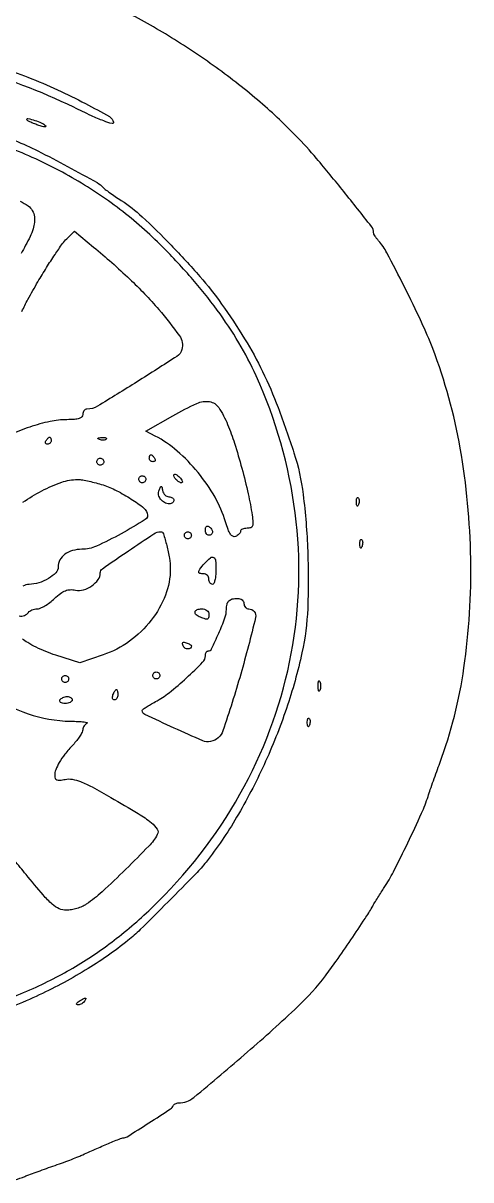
# Model space of a CAD drawing. Extents: x 1 to 363, y 0 to 533.
# Drawn here: x 235 to 362.7, y 7 to 337.2 of the extents above; entities that cross this region are included whole.
import ezdxf

# ---------------------------------------------------------------- set-up
doc = ezdxf.new("R2010")
doc.units = 0

msp = doc.modelspace()

# ---------------------------------------------------------------- linework, layer by layer
for points in [[(232.631396, 7.049173, 0.028038), (235.5, 8.039288, -0.008122), (236.634581, 8.482187, -0.001621), (238.675, 9.233214, -0.001714), (241.056237, 10.091693, -0.001597), (243.5, 10.954466, 0.00295), (245.94376, 11.824682, 0.003147), (248.325, 12.705497, 0.00299), (250.363527, 13.488117, 0.014627), (251.5, 13.971018, -0.003834), (255.508873, 15.777546, -0.00449), (259.339769, 17.427707, -0.001694), (262.798468, 18.867096, -0.098056), (263.469647, 19, 0.141435), (264.669141, 19.346226, 0.002126), (270.875478, 23.29166, 0.002047), (277.063822, 27.29857, 0.148463), (277.833333, 28.217154, -0.109913), (278.047872, 28.516719, -0.063222), (278.414927, 28.770039, -0.058504), (278.869677, 28.941691, -0.06109), (279.345141, 29, 0.175078), (283.728723, 30.58347, 0.005107), (298.99759, 43.535798, 0.010409), (313.359639, 56.506194, 0.041623), (321.276266, 65.312357, 0.009638), (324.314014, 69.48063, 0.003386), (328.517917, 75.576524, 0.002957), (332.558409, 81.597498, 0.017185), (334.559046, 84.855034, -0.006077), (335.27601, 86.082771, -0.003122), (336.202487, 87.604291, -0.003102), (337.17577, 89.158779, -0.004677), (338.04486, 90.5, 0.028478), (340.642214, 94.959822, 0.005613), (344.748531, 103.264487, 0.005624), (348.667611, 111.660236, 0.028287), (350.535557, 116.491643, -0.0044), (351.175435, 118.415037, -0.00196), (352.050636, 120.93817, -0.00194), (352.997682, 123.601159, -0.002625), (353.875541, 126, 0.053823), (360.783482, 153.221483, 0.039522), (362.713684, 184.325664, 0.039041), (359.70961, 215.829325, 0.048113), (351.861671, 244.267404, 0.017673), (348.647911, 251.852593, 0.00726), (343.781274, 261.911312, 0.004956), (338.781618, 271.631824, 0.060055), (336.398408, 275.078741, -0.019174), (335.863052, 275.73196, -0.022739), (335.410782, 276.389162, -0.022349), (335.084196, 276.969492, -0.117511), (335, 277.322793, 0.168195), (334.367765, 279.149094, 0.002038), (326.46922, 289.106187, 0.006667), (318.731699, 298.518954, 0.01713), (312.819873, 305.050737, 0.024864), (301.901549, 315.246774, 0.020055), (289.23382, 325.106309, 0.01977), (275.593159, 334.077209, 0.021978), (261.75, 341.608452, -0.010541)], [(228.037337, 324.690787, -0.017586), (236.373739, 321.733308, -0.013054), (244.794172, 318.151438, -0.01423), (252.77387, 314.230091, -0.007898), (259.618405, 310.48193, -0.21852), (260.783021, 308.863359, -0.558819), (260.373488, 308.485601, -0.021825), (258.005859, 309.264333, -0.018044), (254.473998, 310.747142, -0.006181), (249.465302, 313.141562, 0.051145), (219.801689, 324.175092, 0.052952)], [(223.132878, 55.979224, 0.024332), (237.846471, 61.687846, 0.031306), (250.70293, 68.403124, 0.032052), (262.377447, 76.528333, 0.027654), (273.538944, 86.464752, 0.073446), (298.102404, 119.354497, 0.077848), (311.503701, 157.303659, 0.078188), (312.627501, 197.389593, 0.07502), (301.474606, 236.5, 0.027064), (296.520834, 245.976751, 0.023816), (290.373054, 255.290988, 0.022213), (282.92692, 264.585285, 0.017381), (274.071385, 274.003465, 0.03416), (261.790735, 284.625986, 0.03335), (248.082719, 293.571019, 0.031891), (232.722895, 300.947593, 0.026124)], [(232.760398, 303.660291, -0.016629), (239.190056, 300.693079, -0.006925), (247.670208, 296.283918, -0.003381), (256.086631, 291.685101, -0.094336), (258, 290.089912, 0.06345), (258.381922, 289.729565, 0.003769), (259.675, 288.802373, 0.005626), (261.239851, 287.724243, 0.004117), (263, 286.561472, -0.043838), (268.922789, 281.93447, -0.012718), (277.201744, 273.805805, -0.013299), (285.440114, 264.828943, -0.02407), (291.614623, 257, -0.017294), (298.202623, 247.055224, -0.024488), (303.306364, 237.74683, -0.02275), (307.734813, 227.475756, -0.012358), (312.279146, 214.5, -0.0476), (314.893076, 202.645428, -0.020493), (316.203002, 186.492851, -0.020563), (316.183681, 170.129255, -0.042926), (314.556946, 157.5, -0.028726), (310.126745, 141.575475, -0.025154), (303.732217, 125.522482, -0.025579), (295.908128, 110.512822, -0.033438), (287.19049, 97.729664, -0.027232), (284.278279, 94.408056, -0.002355), (276.362579, 86.390071, -0.002466), (268.394701, 78.473389, -0.025074), (264.910963, 75.373842, -0.033456), (252.715297, 66.84858, -0.027478), (238.678599, 59.393038, -0.026138), (223.154043, 53.173465, -0.023464)], [(234.121427, 286.347386, -0.049154), (236.428662, 284.984661, -0.103544), (237.619421, 283.66132, -0.095446), (238.223165, 281.932837, -0.069884), (238.233139, 280.321065, -0.04128), (237.820222, 278.438029, -0.033726), (236.987338, 276.263664, -0.019262), (235.708732, 273.757452, 0.000593), (234.426176, 271.459633, 0.000431)], [(234.667358, 254.877094, -0.02418), (236.353989, 258.329703, -0.007484), (239.216892, 263.356289, -0.006493), (241.669788, 267.396102, -0.007696), (244.094699, 271.145702, -0.006808), (246.228296, 274.243925, -0.047857), (247.424488, 275.62908), (249.651899, 277.758161), (255.07595, 273.279866, -0.017051), (265.366669, 264.176021, -0.025166), (273.691085, 255.454331, -0.023274), (279.583433, 247.943623, -0.222169), (280.299883, 244.038754, -0.187339), (278.868881, 242.060195, -0.003269), (267.502616, 234.811434, -0.004081), (256.215233, 227.844218, -0.137061), (253.193378, 227, 0.12489), (252.738251, 226.884517, 0.100781), (252.350555, 226.559375, 0.090358), (252.090002, 226.073018, 0.078055), (252, 225.5, -0.189389), (251.7259, 224.802314, -0.126276), (250.994742, 224.332753, -0.063523), (249.660321, 224.07226, -0.016479), (247.468455, 224, 0.053181), (242.688054, 223.490101, 0.027308), (236.870263, 221.897952, 0.027132), (231.124892, 219.629907, 0.043129)], [(234.92832, 200.43547, -0.033619), (240.338812, 203.686193, -0.033556), (246.009327, 206.128707, -0.080468), (250.5, 206.941439, -0.045012), (251.575124, 206.864427, -0.011051), (253.31978, 206.540512, -0.011227), (255.309907, 206.078473, -0.011004), (257.290739, 205.524746, -0.040422), (261.153618, 204.002464, -0.025754), (265.377186, 201.652765, -0.022656), (269.0265, 199.131995, -0.135731), (270.413047, 197.312564, -0.363615), (269.809513, 195.467472, -0.013181), (262.947069, 191.439279, -0.019672), (255.89178, 187.898825, -0.106844), (251.733539, 187, 0.066613), (249.047833, 186.640602, 0.094536), (246.888123, 185.585143, 0.110645), (245.497958, 183.958991, 0.122336), (245, 181.954252, -0.197616), (244.327597, 180.319407, -0.063011), (242.214987, 178.664408, -0.05837), (239.446477, 177.421196, -0.076514), (236.710175, 177, 0.153369), (234.952693, 176.447927, 0.093488)], [(233.824051, 168.007873, 0.136255), (235.381891, 168.104833, 0.172743), (236.5, 169, -0.106858), (236.869143, 169.383379, -0.051131), (237.475585, 169.70625, -0.047407), (238.205411, 169.925881, -0.049433), (238.953262, 170, 0.104782), (239.869495, 170.194142, 0.029177), (241.180819, 170.870084, 0.02809), (242.610601, 171.828325, 0.026193), (243.959307, 172.961987, -0.025022), (245.676985, 174.412664, -0.067973), (247.059999, 175.19638, -0.085572), (248.405088, 175.481795, -0.059008), (249.960896, 175.357821, 0.121993), (252.225676, 175.460693, 0.080328), (254.58728, 176.597083, 0.083782), (256.380776, 178.35709, 0.158213), (257, 180.265038, -0.245195), (257.624222, 181.461419, -0.003004), (265.016465, 186.551165, -0.004242), (272.304571, 191.415043, -0.146026), (274.264775, 192, -0.327437), (275.002621, 191.458777, -0.013095), (275.973908, 188.066592, -0.02199), (276.743701, 184.431935, -0.040753), (276.994423, 181.428139, -0.093), (275.600876, 173.925584, -0.073531), (271.521622, 166.733018, -0.070592), (265.339733, 160.772923, -0.073495), (257.824273, 156.865482), (251.148545, 154.558491), (244.324273, 156.761377, -0.019217), (241.513111, 157.789671, -0.017702), (238.709638, 159.056789, -0.01802), (236.292928, 160.364323, -0.054394), (234.793644, 161.482131, 0.013157)], [(225.256421, 145.753515, 0.073202), (236.407941, 140.041938, 0.077789), (248.5, 137.942145, -0.008172), (250.720837, 137.868797, -0.019305), (252.370313, 137.723328, -0.041922), (253.241071, 137.537404, -0.707853), (253.25, 137.337719, 0.081701), (252.772117, 137.046978, 0.064629), (252.367188, 136.596416, 0.065104), (252.093323, 136.061265, 0.085956), (252, 135.522422, -0.119174), (251.833004, 134.831733, -0.023373), (251.192187, 133.715625, -0.023592), (250.30277, 132.456813, -0.019958), (249.25, 131.212479, 0.017772), (246.93821, 128.50413, 0.033591), (245.308623, 126.14185, 0.042493), (244.317287, 124.09893, 0.09197), (244, 122.388569, 0.106), (244.164083, 121.623291, 0.20669), (244.616311, 121.209758, 0.111042), (245.470815, 121.113726, 0.022036), (247.001132, 121.350226, -0.092691), (249.007965, 121.375397, -0.051503), (251.370915, 120.708116, -0.029415), (254.660623, 119.171611, -0.006718), (260.026405, 116.175828, -0.005021), (267.859233, 111.558186, -0.033032), (271.593031, 108.955429, -0.082156), (273.246411, 107.115506, -0.27769), (273.287296, 105.565732, -0.063084), (270.8547, 102.30773, -0.00699), (264.297399, 95.696942, -0.008666), (257.515472, 89.274921, -0.034368), (253.027494, 85.703891, -0.0487), (251.849141, 85.05083, -0.02914), (250.343835, 84.500518, -0.02898), (248.766115, 84.123974, -0.044113), (247.363664, 84, -0.104088), (245.289512, 84.436516, -0.07745), (243.313509, 85.701532, -0.035296), (240.715453, 88.347861, -0.005028), (235.83617, 94.193061, 0.002305), (232.489697, 98.246689, 0.002838)]]:
    msp.add_lwpolyline(points, format="xyb")
for points in [[(241.477174, 307.860432, -0.412762), (241.484767, 307.646296, -0.233217), (241.21932, 307.544837, -0.04614), (240.407685, 307.697041, -0.014461), (239.227174, 308.070651, -0.012144), (237.990378, 308.535783, -0.018732), (236.947982, 309.003116, -0.013593), (236.136229, 309.432042, -0.270714), (236, 309.665213, -0.485198), (236.386189, 309.969494, -0.020542), (238.311569, 309.42162, -0.026395), (240.291206, 308.651323, -0.082328)], [(293.349672, 222.652433, -0.022589), (295.310936, 217.28075, -0.010428), (297.396272, 210.137809, -0.010451), (299.210327, 202.797852, -0.01925), (300.328956, 196.75, -0.014955), (300.569952, 194.654325, -0.110441), (300.434975, 193.663588, -0.223072), (299.931939, 193.16948, -0.084573), (298.937129, 193, 0.044148), (298.195592, 192.934397, 0.063958), (297.569032, 192.737678, 0.083764), (297.145219, 192.448293, 0.203897), (297, 192.106989, -0.13459), (296.895188, 191.724666, -0.062194), (296.576808, 191.313905, -0.055039), (296.110398, 190.938872, -0.050256), (295.559345, 190.661146, -0.218045), (294.817883, 190.707893, -0.121273), (294.131968, 191.326316, -0.060735), (293.459312, 192.636197, -0.016986), (292.735502, 194.826817, 0.058431), (289.742762, 201.868334, 0.04187), (284.892076, 208.923662, 0.041955), (278.949733, 215.053685, 0.059696), (272.68533, 219.319472), (269.963773, 220.731432), (277.731886, 225.131089, -0.020387), (284.576924, 228.647487, -0.148882), (288.187822, 229.149709, -0.211134), (290.793121, 227.466713, -0.046495)], [(243, 218, -0.105053), (242.918938, 217.618444, -0.099167), (242.688914, 217.29375, -0.09642), (242.345238, 217.076123, -0.093332), (241.940983, 217, -0.108972), (241.586039, 217.078288, -0.182303), (241.3746, 217.29375, -0.161196), (241.343488, 217.6179, -0.082592), (241.5, 218, -0.029505), (241.768994, 218.382774, -0.035638), (242.066025, 218.70625, -0.038439), (242.34829, 218.934461, -0.151918), (242.559017, 219, -0.210953), (242.727648, 218.92554, -0.081139), (242.870461, 218.70625, -0.061769), (242.967655, 218.382849, -0.042167)], [(258.729167, 218.395833, -0.126455), (258.402231, 218.202593, -0.060344), (257.916927, 218.123424, -0.05415), (257.359369, 218.160852, -0.051402), (256.8125, 218.316886, -0.054073), (256.395823, 218.538436, -0.470617), (256.37858, 218.720685, -0.168741), (256.670344, 218.862007, -0.018894), (257.416667, 218.921053, -0.028489), (258.112848, 218.910055, -0.077125), (258.592839, 218.799335, -0.208169), (258.77538, 218.614691, -0.296942)], [(258, 212, -0.099038), (257.923658, 211.618362, -0.097945), (257.70625, 211.29375, -0.097945), (257.381638, 211.076342, -0.099038), (257, 211, -0.099038), (256.618362, 211.076342, -0.097945), (256.29375, 211.29375, -0.097945), (256.076342, 211.618362, -0.099038), (256, 212, -0.099038), (256.076342, 212.381638, -0.097945), (256.29375, 212.70625, -0.097945), (256.618362, 212.923658, -0.099038), (257, 213, -0.099038), (257.381638, 212.923658, -0.097945), (257.70625, 212.70625, -0.097945), (257.923658, 212.381638, -0.099038)], [(272.5, 213, -0.082592), (272.656512, 212.6179, -0.161196), (272.6254, 212.29375, -0.182303), (272.413961, 212.078288, -0.108972), (272.059017, 212, -0.093332), (271.654762, 212.076123, -0.09642), (271.311086, 212.29375, -0.099167), (271.081062, 212.618444, -0.105053), (271, 213, -0.042167), (271.032345, 213.382849, -0.061769), (271.129539, 213.70625, -0.081139), (271.272352, 213.92554, -0.210953), (271.440983, 214, -0.151918), (271.65171, 213.934461, -0.038439), (271.933975, 213.70625, -0.035638), (272.231006, 213.382774, -0.029505)], [(270, 207, -0.099038), (269.923658, 206.618362, -0.097945), (269.70625, 206.29375, -0.097945), (269.381638, 206.076342, -0.099038), (269, 206, -0.099038), (268.618362, 206.076342, -0.097945), (268.29375, 206.29375, -0.097945), (268.076342, 206.618362, -0.099038), (268, 207, -0.099038), (268.076342, 207.381638, -0.097945), (268.29375, 207.70625, -0.097945), (268.618362, 207.923658, -0.099038), (269, 208, -0.099038), (269.381638, 207.923658, -0.097945), (269.70625, 207.70625, -0.097945), (269.923658, 207.381638, -0.099038)], [(280.465672, 206.149864, -0.301864), (279.892915, 206.018937, -0.076948), (279.021539, 206.512308, -0.069007), (278.254536, 207.312518, -0.157897), (278, 208.098444, -0.236389), (278.126309, 208.350678, -0.218285), (278.410998, 208.412089, -0.09576), (278.861158, 208.217338, -0.036357), (279.399141, 207.789427, -0.023968), (279.911277, 207.269923, -0.03842), (280.28958, 206.775917, -0.045304), (280.505656, 206.367062, -0.297152)], [(276.573324, 202, -0.06835), (277.118633, 201.925106, -0.084796), (277.580914, 201.70625, -0.099808), (277.890028, 201.381339, -0.141312), (278, 201, -0.129116), (277.899852, 200.618643, -0.100708), (277.618125, 200.29375, -0.088951), (277.19669, 200.075277, -0.075349), (276.7, 200, -0.119388), (275.321076, 200.334015, -0.113586), (274.218283, 201.265725, -0.11838), (273.663441, 202.551349, -0.137742), (273.798601, 203.871855, -0.00905), (274.198121, 204.833226, -0.331577), (274.393325, 204.944604, -0.313703), (274.565435, 204.790642, -0.008517), (274.79378, 203.75, 0.074234), (275.03575, 203.081244, 0.07474), (275.462079, 202.514062, 0.080785), (276.001733, 202.132204, 0.114139)], [(330.683114, 199.8125, -0.054073), (330.461564, 199.395823, -0.470617), (330.279315, 199.37858, -0.168741), (330.137993, 199.670344, -0.018894), (330.078947, 200.416667, -0.028489), (330.089945, 201.112848, -0.077125), (330.200665, 201.592839, -0.208169), (330.385309, 201.77538, -0.296942), (330.604167, 201.729167, -0.126455), (330.797407, 201.402231, -0.060344), (330.876576, 200.916927, -0.05415), (330.839148, 200.359369, -0.051402)], [(283, 191, -0.099038), (282.923658, 190.618362, -0.097945), (282.70625, 190.29375, -0.097945), (282.381638, 190.076342, -0.099038), (282, 190, -0.099038), (281.618362, 190.076342, -0.097945), (281.29375, 190.29375, -0.097945), (281.076342, 190.618362, -0.099038), (281, 191, -0.099038), (281.076342, 191.381638, -0.097945), (281.29375, 191.70625, -0.097945), (281.618362, 191.923658, -0.099038), (282, 192, -0.099038), (282.381638, 191.923658, -0.097945), (282.70625, 191.70625, -0.097945), (282.923658, 191.381638, -0.099038)], [(289, 191.940983, -0.105429), (288.923444, 191.581949, -0.099231), (288.70625, 191.276414, -0.096318), (288.381732, 191.071618, -0.092995), (288, 191, -0.153634), (287.618621, 191.120018, -0.097988), (287.29375, 191.457961, -0.080552), (287.074545, 191.962904, -0.062283), (287, 192.559017, -0.066118), (287.073267, 193.110654, -0.138808), (287.29375, 193.478525, -0.191142), (287.620352, 193.607943, -0.139169), (288, 193.5, -0.06081), (288.382515, 193.193797, -0.051032), (288.70625, 192.7871, -0.053229), (288.926698, 192.346558, -0.089642)], [(331.683114, 187.8125, -0.054073), (331.461564, 187.395823, -0.470617), (331.279315, 187.37858, -0.168741), (331.137993, 187.670344, -0.018894), (331.078947, 188.416667, -0.028489), (331.089945, 189.112848, -0.077125), (331.200665, 189.592839, -0.208169), (331.385309, 189.77538, -0.296942), (331.604167, 189.729167, -0.126455), (331.797407, 189.402231, -0.060344), (331.876576, 188.916927, -0.05415), (331.839148, 188.359369, -0.051402)], [(290, 181, -0.023598), (289.92761, 179.467056, -0.037669), (289.70625, 178.175, -0.04382), (289.387127, 177.251055, -0.295869), (289, 177, -0.148195), (288.618646, 177.115568, -0.098894), (288.29375, 177.440625, -0.082425), (288.074694, 177.926543, -0.064853), (288, 178.5, 0.099038), (287.885486, 179.072457, 0.097945), (287.559375, 179.559375, 0.097945), (287.072457, 179.885486, 0.099038), (286.5, 180, -0.063308), (285.406333, 180.139032, -0.365995), (285.094719, 180.57905, -0.15007), (285.409323, 181.358958, -0.01466), (286.75, 182.916667, -0.027769), (288.471384, 184.603621, -0.323809), (289.356303, 184.686571, -0.24541), (289.89361, 183.823126, -0.018836)], [(298, 171.5, 0.088833), (298.102559, 170.927294, 0.094948), (298.396755, 170.440625, 0.099933), (298.835386, 170.115043, 0.110276), (299.350655, 170, -0.484143), (301.30391, 167.529653, -0.011732), (297.074518, 151.383889, -0.0119), (292.014469, 135.224201, -0.269387), (288.477707, 132.139333, -0.150293), (286.249023, 132.379565, -0.00507), (278.06608, 135.993377, -0.0034), (269.715124, 139.851721, -0.290585), (269, 140.978307, -0.236557), (269.152829, 141.283258, -0.011533), (270.101562, 141.95854, -0.016683), (271.312986, 142.721681, -0.011061), (272.75, 143.519217, 0.046842), (276.677552, 146.082133, 0.018146), (281.617544, 150.311633, 0.011456), (286.22067, 154.750797, 0.197671), (287, 156.645057, -0.058054), (287.060373, 157.163277, -0.077221), (287.238705, 157.601986, -0.095997), (287.502638, 157.895942, -0.163369), (287.812612, 158, 0.288274), (288.767049, 158.600152, 0.008824), (290.798985, 163.024943, 0.014967), (292.566771, 167.413735, 0.088475), (293, 169.842871, -0.058894), (293.175169, 171.324858, -0.138781), (293.714894, 172.287259, -0.138435), (294.679968, 172.825523, -0.058479), (296.166667, 173, -0.080377), (296.866935, 172.886697, -0.091482), (297.461458, 172.559375, -0.100741), (297.858949, 172.072097, -0.121457)], [(288, 168.5, -0.036287), (287.924839, 167.465711, -0.274596), (287.629044, 167.100721, -0.168163), (287.048849, 167.0888, -0.013436), (285.581787, 167.606989, -0.07847), (284.365442, 168.308319, -0.272501), (284.058901, 169.125027, -0.276633), (284.624395, 169.779244, -0.07973), (286, 170, -0.072314), (286.769411, 169.888136, -0.08892), (287.416667, 169.5625, -0.10214), (287.846791, 169.075754, -0.130775)], [(283, 159.452028, -0.221723), (282.70754, 158.824933, -0.176606), (281.997937, 158.567179, -0.144684), (281.177157, 158.810826, -0.158419), (280.655712, 159.454816, -0.052218), (280.492566, 160.063039, -0.241428), (280.602299, 160.398585, -0.239714), (280.939743, 160.506823, -0.051608), (281.550928, 160.342084, -0.018792), (282.106057, 160.104765, -0.027318), (282.574335, 159.851255, -0.026011), (282.920733, 159.612832, -0.233079)], [(274, 151, -0.099038), (273.923658, 150.618362, -0.097945), (273.70625, 150.29375, -0.097945), (273.381638, 150.076342, -0.099038), (273, 150, -0.099038), (272.618362, 150.076342, -0.097945), (272.29375, 150.29375, -0.097945), (272.076342, 150.618362, -0.099038), (272, 151, -0.099038), (272.076342, 151.381638, -0.097945), (272.29375, 151.70625, -0.097945), (272.618362, 151.923658, -0.099038), (273, 152, -0.099038), (273.381638, 151.923658, -0.097945), (273.70625, 151.70625, -0.097945), (273.923658, 151.381638, -0.099038)], [(248, 150, -0.099038), (247.923658, 149.618362, -0.097945), (247.70625, 149.29375, -0.097945), (247.381638, 149.076342, -0.099038), (247, 149, -0.099038), (246.618362, 149.076342, -0.097945), (246.29375, 149.29375, -0.097945), (246.076342, 149.618362, -0.099038), (246, 150, -0.099038), (246.076342, 150.381638, -0.097945), (246.29375, 150.70625, -0.097945), (246.618362, 150.923658, -0.099038), (247, 151, -0.099038), (247.381638, 150.923658, -0.097945), (247.70625, 150.70625, -0.097945), (247.923658, 150.381638, -0.099038)], [(319.662281, 146.75, -0.174857), (319.474999, 146.540618, -0.447206), (319.306058, 146.601562, -0.078554), (319.189089, 147.10856, -0.017491), (319.157895, 148, -0.017491), (319.189089, 148.89144, -0.078554), (319.306058, 149.398438, -0.447206), (319.474999, 149.459382, -0.174857), (319.662281, 149.25, -0.057986), (319.818615, 148.679992, -0.037979), (319.87034, 148, -0.037979), (319.818615, 147.320008, -0.057986)], [(262, 145.5, -0.062722), (261.92777, 144.926468, -0.08088), (261.715469, 144.440625, -0.098158), (261.400789, 144.115494, -0.152681), (261.031385, 144, -0.184534), (260.710807, 144.122486, -0.147206), (260.516384, 144.440625, -0.100118), (260.488865, 144.925634, -0.055937), (260.638374, 145.5, -0.02136), (260.887494, 146.074558, -0.030395), (261.160341, 146.559375, -0.030693), (261.420671, 146.912889, -0.222225), (261.606989, 147, -0.289661), (261.758929, 146.903916, -0.046727), (261.884553, 146.559375, -0.039339), (261.971531, 146.074824, -0.024748)], [(249, 144, -0.195654), (248.844577, 143.618015, -0.086673), (248.395164, 143.29375, -0.066561), (247.729059, 143.073608, -0.0466), (246.940983, 143, -0.047867), (246.195401, 143.071541, -0.104212), (245.66835, 143.29375, -0.181468), (245.441401, 143.621877, -0.202618), (245.5, 144, -0.08825), (245.842344, 144.382836, -0.053305), (246.359775, 144.70625, -0.051278), (246.961978, 144.925833, -0.061875), (247.559017, 145, -0.067639), (248.109818, 144.925146, -0.08433), (248.576711, 144.70625, -0.09965), (248.888931, 144.38134, -0.142666)], [(316.683114, 136.8125, -0.054073), (316.461564, 136.395823, -0.470617), (316.279315, 136.37858, -0.168741), (316.137993, 136.670344, -0.018894), (316.078947, 137.416667, -0.028489), (316.089945, 138.112848, -0.077125), (316.200665, 138.592839, -0.208169), (316.385309, 138.77538, -0.296942), (316.604167, 138.729167, -0.126455), (316.797407, 138.402231, -0.060344), (316.876576, 137.916927, -0.05415), (316.839148, 137.359369, -0.051402)], [(252.5, 58, -0.075854), (252.175433, 57.618541, -0.054031), (251.713662, 57.298248, -0.053889), (251.192374, 57.083483, -0.074131), (250.690983, 57.015313, -0.102799), (250.327599, 57.095709, -0.37991), (250.239151, 57.292684, -0.147021), (250.445888, 57.597454, -0.027275), (251, 58, -0.008108), (252.281145, 58.798791, -0.136158), (252.758161, 58.931144, -0.541951), (252.886554, 58.734105, -0.034464)]]:
    msp.add_lwpolyline(points, format="xyb", close=True)

doc.saveas('drawing.dxf')
